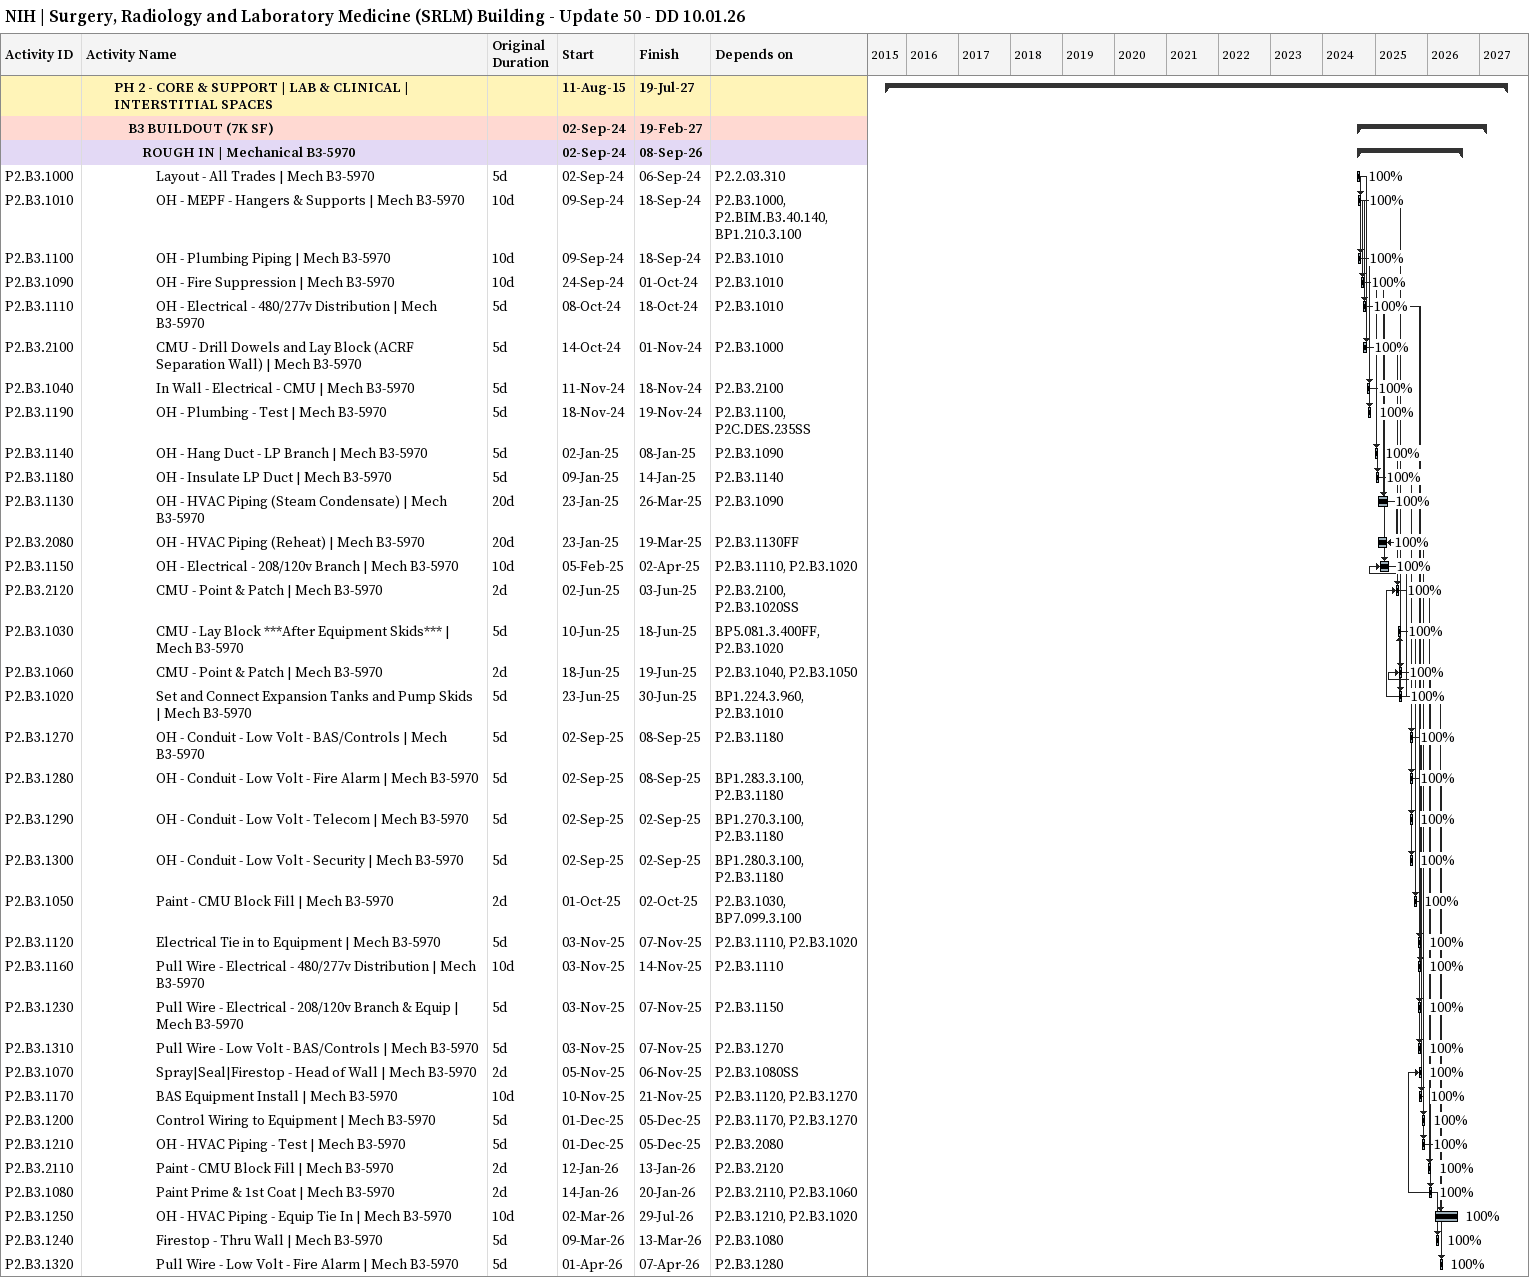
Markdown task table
NIH | Surgery, Radiology and Laboratory Medicine (SRLM) Building - Update 50 - DD 10.01.26

| ID | Level | Task | Original duration | Start | Finish | Predecessors | % complete |
|---|---|---|---|---|---|---|---|
|  | 3 | **PH 2 - CORE & SUPPORT \| LAB & CLINICAL \| INTERSTITIAL SPACES** |  | 2015-08-11 | 2027-07-19 |  |  |
|  | 4 | **B3 BUILDOUT (7K SF)** |  | 2024-09-02 | 2027-02-19 |  |  |
|  | 5 | **ROUGH IN \| Mechanical B3-5970** |  | 2024-09-02 | 2026-09-08 |  |  |
| P2.B3.1000 | 6 | Layout - All Trades \| Mech B3-5970 | 5d | 2024-09-02 | 2024-09-06 | P2.2.03.310 | 100 |
| P2.B3.1010 | 6 | OH - MEPF - Hangers & Supports \| Mech B3-5970 | 10d | 2024-09-09 | 2024-09-18 | P2.B3.1000, P2.BIM.B3.40.140, BP1.210.3.100 | 100 |
| P2.B3.1100 | 6 | OH - Plumbing Piping \| Mech B3-5970 | 10d | 2024-09-09 | 2024-09-18 | P2.B3.1010 | 100 |
| P2.B3.1090 | 6 | OH - Fire Suppression \| Mech B3-5970 | 10d | 2024-09-24 | 2024-10-01 | P2.B3.1010 | 100 |
| P2.B3.1110 | 6 | OH - Electrical - 480/277v Distribution \| Mech B3-5970 | 5d | 2024-10-08 | 2024-10-18 | P2.B3.1010 | 100 |
| P2.B3.2100 | 6 | CMU - Drill Dowels and Lay Block (ACRF Separation Wall) \| Mech B3-5970 | 5d | 2024-10-14 | 2024-11-01 | P2.B3.1000 | 100 |
| P2.B3.1040 | 6 | In Wall - Electrical - CMU \| Mech B3-5970 | 5d | 2024-11-11 | 2024-11-18 | P2.B3.2100 | 100 |
| P2.B3.1190 | 6 | OH - Plumbing - Test \| Mech B3-5970 | 5d | 2024-11-18 | 2024-11-19 | P2.B3.1100, P2C.DES.235SS | 100 |
| P2.B3.1140 | 6 | OH - Hang Duct - LP Branch \| Mech B3-5970 | 5d | 2025-01-02 | 2025-01-08 | P2.B3.1090 | 100 |
| P2.B3.1180 | 6 | OH - Insulate LP Duct \| Mech B3-5970 | 5d | 2025-01-09 | 2025-01-14 | P2.B3.1140 | 100 |
| P2.B3.1130 | 6 | OH - HVAC Piping (Steam Condensate) \| Mech B3-5970 | 20d | 2025-01-23 | 2025-03-26 | P2.B3.1090 | 100 |
| P2.B3.2080 | 6 | OH - HVAC Piping (Reheat) \| Mech B3-5970 | 20d | 2025-01-23 | 2025-03-19 | P2.B3.1130FF | 100 |
| P2.B3.1150 | 6 | OH - Electrical - 208/120v Branch \| Mech B3-5970 | 10d | 2025-02-05 | 2025-04-02 | P2.B3.1110, P2.B3.1020 | 100 |
| P2.B3.2120 | 6 | CMU - Point & Patch \| Mech B3-5970 | 2d | 2025-06-02 | 2025-06-03 | P2.B3.2100, P2.B3.1020SS | 100 |
| P2.B3.1030 | 6 | CMU - Lay Block ***After Equipment Skids*** \| Mech B3-5970 | 5d | 2025-06-10 | 2025-06-18 | BP5.081.3.400FF, P2.B3.1020 | 100 |
| P2.B3.1060 | 6 | CMU - Point & Patch \| Mech B3-5970 | 2d | 2025-06-18 | 2025-06-19 | P2.B3.1040, P2.B3.1050 | 100 |
| P2.B3.1020 | 6 | Set and Connect Expansion Tanks and Pump Skids \| Mech B3-5970 | 5d | 2025-06-23 | 2025-06-30 | BP1.224.3.960, P2.B3.1010 | 100 |
| P2.B3.1270 | 6 | OH - Conduit - Low Volt - BAS/Controls \| Mech B3-5970 | 5d | 2025-09-02 | 2025-09-08 | P2.B3.1180 | 100 |
| P2.B3.1280 | 6 | OH - Conduit - Low Volt - Fire Alarm \| Mech B3-5970 | 5d | 2025-09-02 | 2025-09-08 | BP1.283.3.100, P2.B3.1180 | 100 |
| P2.B3.1290 | 6 | OH - Conduit - Low Volt - Telecom \| Mech B3-5970 | 5d | 2025-09-02 | 2025-09-02 | BP1.270.3.100, P2.B3.1180 | 100 |
| P2.B3.1300 | 6 | OH - Conduit - Low Volt - Security \| Mech B3-5970 | 5d | 2025-09-02 | 2025-09-02 | BP1.280.3.100, P2.B3.1180 | 100 |
| P2.B3.1050 | 6 | Paint - CMU Block Fill \| Mech B3-5970 | 2d | 2025-10-01 | 2025-10-02 | P2.B3.1030, BP7.099.3.100 | 100 |
| P2.B3.1120 | 6 | Electrical Tie in to Equipment \| Mech B3-5970 | 5d | 2025-11-03 | 2025-11-07 | P2.B3.1110, P2.B3.1020 | 100 |
| P2.B3.1160 | 6 | Pull Wire - Electrical - 480/277v Distribution \| Mech B3-5970 | 10d | 2025-11-03 | 2025-11-14 | P2.B3.1110 | 100 |
| P2.B3.1230 | 6 | Pull Wire - Electrical - 208/120v Branch & Equip \| Mech B3-5970 | 5d | 2025-11-03 | 2025-11-07 | P2.B3.1150 | 100 |
| P2.B3.1310 | 6 | Pull Wire - Low Volt - BAS/Controls \| Mech B3-5970 | 5d | 2025-11-03 | 2025-11-07 | P2.B3.1270 | 100 |
| P2.B3.1070 | 6 | Spray\|Seal\|Firestop - Head of Wall \| Mech B3-5970 | 2d | 2025-11-05 | 2025-11-06 | P2.B3.1080SS | 100 |
| P2.B3.1170 | 6 | BAS Equipment Install \| Mech B3-5970 | 10d | 2025-11-10 | 2025-11-21 | P2.B3.1120, P2.B3.1270 | 100 |
| P2.B3.1200 | 6 | Control Wiring to Equipment \| Mech B3-5970 | 5d | 2025-12-01 | 2025-12-05 | P2.B3.1170, P2.B3.1270 | 100 |
| P2.B3.1210 | 6 | OH - HVAC Piping - Test \| Mech B3-5970 | 5d | 2025-12-01 | 2025-12-05 | P2.B3.2080 | 100 |
| P2.B3.2110 | 6 | Paint - CMU Block Fill \| Mech B3-5970 | 2d | 2026-01-12 | 2026-01-13 | P2.B3.2120 | 100 |
| P2.B3.1080 | 6 | Paint Prime & 1st Coat \| Mech B3-5970 | 2d | 2026-01-14 | 2026-01-20 | P2.B3.2110, P2.B3.1060 | 100 |
| P2.B3.1250 | 6 | OH - HVAC Piping - Equip Tie In \| Mech B3-5970 | 10d | 2026-03-02 | 2026-07-29 | P2.B3.1210, P2.B3.1020 | 100 |
| P2.B3.1240 | 6 | Firestop - Thru Wall \| Mech B3-5970 | 5d | 2026-03-09 | 2026-03-13 | P2.B3.1080 | 100 |
| P2.B3.1320 | 6 | Pull Wire - Low Volt - Fire Alarm \| Mech B3-5970 | 5d | 2026-04-01 | 2026-04-07 | P2.B3.1280 | 100 |
